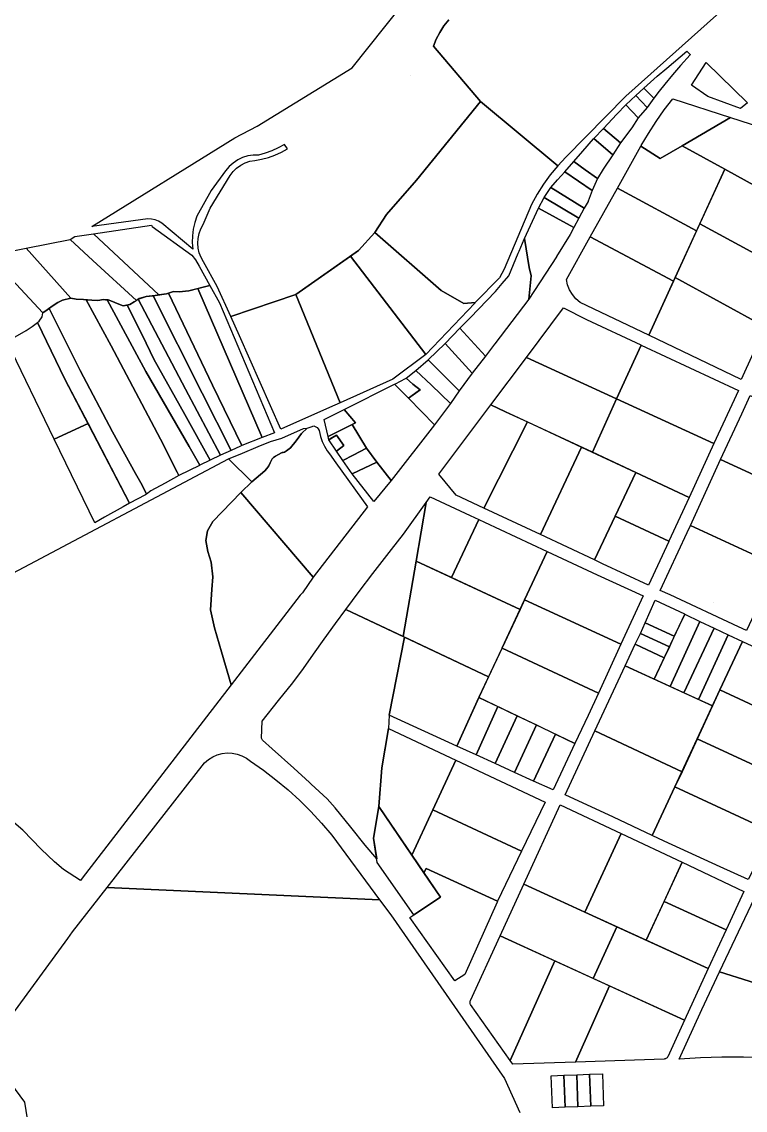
# Model space of a CAD drawing. Header units: millimetres. Extents: x 522658 to 553925, y 7796479 to 7820139.
# Drawn here: x 544748 to 545426, y 7811452 to 7812472 of the extents above; entities that cross this region are included whole.
import ezdxf

# ---------------------------------------------------------------- set-up
doc = ezdxf.new("R2010")
doc.units = ezdxf.units.MM
doc.layers.add('ZONA RESIDENCIAL 2 (ZR_2)', color=2, linetype='Continuous')

msp = doc.modelspace()

# ---------------------------------------------------------------- linework, layer by layer
at = {"layer": 'ZONA RESIDENCIAL 2 (ZR_2)', "const_width": 0.0006}
for points in [[(545148.2, 7812473.7), (545143.7, 7812468.1), (545139.8, 7812462.1), (545136.5, 7812455.7), (545133.8, 7812449.1), (545126.5, 7812434.1), (545109.3, 7812418.2), (545100.8, 7812399.8), (545097.4, 7812385.8), (545097.7, 7812374.7), (545090.1, 7812365.2), (545083.7, 7812361.6), (545069.2, 7812349.9), (545050.4, 7812306.4), (545079.1, 7812274.4), (545063.8, 7812257.7), (545004.9, 7812216.4), (544944, 7812195.7), (544931.3, 7812223.9), (544918.5, 7812247), (544916.3, 7812251), (544914.6, 7812255.3), (544913.6, 7812259.8), (544913.3, 7812264.4), (544913.5, 7812269), (544914.5, 7812273.5), (544916, 7812277.8), (544918.2, 7812281.9), (544924.8, 7812297.4), (544943.4, 7812327.9), (544946.2, 7812331.6), (544949.6, 7812334.9), (544953.4, 7812337.6), (544957.5, 7812339.8), (544961.9, 7812341.3), (544966.5, 7812342.1), (544973, 7812343.2), (544979.3, 7812344.8), (544985.5, 7812347), (544991.5, 7812349.7), (544997.2, 7812353), (544994.3, 7812357), (544988.6, 7812353.7), (544982.6, 7812350.9), (544976.4, 7812348.7), (544970.1, 7812347.1), (544965, 7812347), (544960, 7812346.2), (544955.1, 7812344.7), (544950.6, 7812342.5), (544946.3, 7812339.6), (544942.6, 7812336.2), (544939.3, 7812332.3), (544925.7, 7812313.9), (544912.3, 7812289.8), (544910.3, 7812283.8), (544909, 7812277.7), (544908.2, 7812271.5), (544908, 7812265.2), (544908.5, 7812258.9), (544879.4, 7812283.3), (544876.5, 7812285.1), (544873.3, 7812286.4), (544870, 7812287.1), (544866.5, 7812287.2), (544813.9, 7812280.1), (544948, 7812363.2), (544968.7, 7812374.3), (545057.7, 7812428.8), (545399.2, 7812858.2)], [(545413.6, 7812491.4), (545314.1, 7812402.2), (545257.7, 7812345), (545250.2, 7812337), (545177.9, 7812397.3), (545133.8, 7812449.1), (545136.5, 7812455.7), (545139.8, 7812462.1), (545143.7, 7812468.1), (545148.2, 7812473.7)], [(545491.1, 7812287.4), (545406.8, 7812333.9), (545366.7, 7812355.6), (545346.1, 7812343.7), (545328.2, 7812355.5), (545328.5, 7812356), (545335.2, 7812367.4), (545342.4, 7812378.6), (545350, 7812389.4), (545358, 7812399.9), (545412.1, 7812382.4), (545513.8, 7812349.4)], [(544729.9, 7811949.8), (544941.9, 7812062.4), (544963.9, 7812040.7), (544953.5, 7812030.8), (544927.4, 7812003.7), (544922.3, 7811994.9), (544920.7, 7811985.8), (544922.7, 7811975.5), (544925.8, 7811965.6), (544927.4, 7811951.7), (544926.2, 7811939.8), (544925, 7811920.7), (544929, 7811904.1), (544935.4, 7811881.4), (544944.4, 7811850.5), (544805, 7811669.2), (544803.4, 7811667.3), (544787.6, 7811677.5), (544779, 7811684.5), (544766.4, 7811696.4), (544749.4, 7811714.4), (544738.8, 7811723.3)], [(544719.3, 7811514.6), (544791.5, 7811612.9), (544795.9, 7811618.9), (544828.3, 7811660.5), (545083.5, 7811649.1), (545094, 7811635), (545200.5, 7811481.6), (545214.8, 7811449.8)], [(544776.5, 7811330.1), (544759.2, 7811463.6), (544720.2, 7811513.7)], [(544720.2, 7811513.7), (544759.2, 7811463.6), (544776.5, 7811330.1)]]:
    msp.add_lwpolyline(points, dxfattribs=at)
at = {"layer": 'ZONA RESIDENCIAL 2 (ZR_2)'}
for points in [[(545148.2, 7812473.7), (545143.7, 7812468.1), (545139.8, 7812462.1), (545136.5, 7812455.7), (545133.8, 7812449.1), (545177.9, 7812397.3), (545118, 7812323.5), (545090, 7812291.3), (545079.1, 7812274.4), (545063.8, 7812257.7), (545004.9, 7812216.4), (544944, 7812195.7), (544931.3, 7812223.9), (544918.5, 7812247), (544916.3, 7812251), (544914.6, 7812255.3), (544913.6, 7812259.8), (544913.3, 7812264.4), (544913.5, 7812269), (544914.5, 7812273.5), (544916, 7812277.8), (544918.2, 7812281.9), (544924.8, 7812297.4), (544943.4, 7812327.9), (544946.2, 7812331.6), (544949.6, 7812334.9), (544953.4, 7812337.6), (544957.5, 7812339.8), (544961.9, 7812341.3), (544966.5, 7812342.1), (544973, 7812343.2), (544979.3, 7812344.8), (544985.5, 7812347), (544991.5, 7812349.7), (544997.2, 7812353), (544994.3, 7812357), (544988.6, 7812353.7), (544982.6, 7812350.9), (544976.4, 7812348.7), (544970.1, 7812347.1), (544965, 7812347), (544960, 7812346.2), (544955.1, 7812344.7), (544950.6, 7812342.5), (544946.3, 7812339.6), (544942.6, 7812336.2), (544939.3, 7812332.3), (544925.7, 7812313.9), (544912.3, 7812289.8), (544910.3, 7812283.8), (544909, 7812277.7), (544908.2, 7812271.5), (544908, 7812265.2), (544908.5, 7812258.9), (544879.4, 7812283.3), (544876.5, 7812285.1), (544873.3, 7812286.4), (544870, 7812287.1), (544866.5, 7812287.2), (544813.9, 7812280.1), (544948, 7812363.2), (544968.7, 7812374.3), (545057.7, 7812428.8), (545399.2, 7812858.2)], [(545413.6, 7812491.4), (545314.1, 7812402.2), (545257.7, 7812345), (545250.2, 7812337), (545177.9, 7812397.3), (545133.8, 7812449.1), (545136.5, 7812455.7), (545139.8, 7812462.1), (545143.7, 7812468.1), (545148.2, 7812473.7)], [(544729.9, 7811949.8), (544941.9, 7812062.4), (544963.9, 7812040.7), (544953.5, 7812030.8), (544953.5, 7812030.8), (544927.4, 7812003.7), (544922.3, 7811994.9), (544920.7, 7811985.8), (544922.7, 7811975.5), (544925.8, 7811965.6), (544927.4, 7811951.7), (544926.2, 7811939.8), (544925, 7811920.7), (544929, 7811904.1), (544935.4, 7811881.4), (544944.4, 7811850.5), (544805, 7811669.2), (544803.4, 7811667.3), (544787.6, 7811677.5), (544779, 7811684.5), (544766.4, 7811696.4), (544749.4, 7811714.4), (544738.8, 7811723.3)], [(544712.4, 7811505.1), (544791.5, 7811612.9), (544795.9, 7811618.9), (544828.3, 7811660.5), (545083.5, 7811649.1), (545083.5, 7811649.1), (545094, 7811635), (545200.5, 7811481.6), (545214.8, 7811449.8)], [(544773.2, 7811323.2), (544751.4, 7811459.5), (544730.2, 7811487.9)]]:
    msp.add_lwpolyline(points, dxfattribs=at)
for points, const_width in [([(545173, 7812208.8), (545162.2, 7812208.1), (545141.2, 7812220), (545079.1, 7812274.4), (545050.4, 7812306.4), (545069.2, 7812349.9), (545083.7, 7812361.6), (545090.1, 7812365.2), (545097.7, 7812374.7), (545097.4, 7812385.8), (545100.8, 7812399.8), (545109.3, 7812418.2), (545126.5, 7812434.1), (545133.8, 7812449.1), (545177.9, 7812397.3), (545250.2, 7812337), (545243.3, 7812328.6), (545236.8, 7812319.7), (545231, 7812310.4), (545225.8, 7812300.8), (545200, 7812240.2), (545195.6, 7812232.1)], 0.0006), ([(545340.2, 7812400.3), (545330.9, 7812409.7), (545343.3, 7812421), (545352.4, 7812428.6), (545371, 7812444.4), (545371.2, 7812444.6), (545374.4, 7812441.4), (545374.1, 7812441.1), (545365.1, 7812430.9), (545357.7, 7812422.3), (545350.4, 7812413.5), (545345.2, 7812407)], 0.0006), ([(545399.6, 7812424.6), (545393.7, 7812416.8), (545384.5, 7812424), (545389.6, 7812433.8)], 0.0006), ([(545384.5, 7812424), (545393.7, 7812416.8), (545399.6, 7812424.6), (545423.5, 7812399.5), (545418.9, 7812391.2), (545404.7, 7812396.8), (545390.9, 7812402.4), (545375.5, 7812412.8)], 0.0006), ([(545340.2, 7812400.3), (545334, 7812391.6), (545323.4, 7812402.9), (545330.9, 7812409.7)], 0.0006), ([(545325.7, 7812382), (545314, 7812394.2), (545323.4, 7812402.9), (545334, 7812391.6)], 0.0006), ([(545309.1, 7812358.4), (545293, 7812372.1), (545305.5, 7812385.4), (545314, 7812394.2), (545325.7, 7812382), (545319.5, 7812372.7)], 0.0006), ([(545301.8, 7812347.4), (545283.9, 7812362.5), (545293, 7812372.1), (545309.1, 7812358.4)], 0.0006), ([(545287.6, 7812325), (545287.6, 7812325), (545275.8, 7812333.1), (545265.4, 7812341.1), (545273.6, 7812350.6), (545283.7, 7812362.3), (545283.9, 7812362.5), (545301.8, 7812347.4), (545292.7, 7812333.7)], 0.0006), ([(545380.3, 7812276.2), (545306.1, 7812316), (545328.2, 7812355.5), (545346.1, 7812343.7), (545366.7, 7812355.6), (545406.8, 7812333.9)], 0.0006), ([(545287.6, 7812325), (545284.9, 7812319.5), (545282.4, 7812313.9), (545257, 7812331.4), (545265.4, 7812341.1), (545275.8, 7812333.1)], 0.0006), ([(545278.6, 7812303.6), (545275, 7812297.3), (545243.8, 7812316.8), (545250.1, 7812323.8), (545257, 7812331.4), (545282.4, 7812313.9), (545280.5, 7812309), (545278.8, 7812304)], 0.0006), ([(545467.8, 7812236.6), (545383.2, 7812282.6), (545406.8, 7812333.9), (545491.1, 7812287.4)], 0.0006), ([(545270.1, 7812288), (545237.5, 7812307.3), (545243.8, 7812316.8), (545275, 7812297.3)], 0.0006), ([(545380.3, 7812276.2), (545358.5, 7812228.8), (545280.6, 7812270.3), (545306.1, 7812316)], 0.0006), ([(545265.4, 7812279.1), (545232.1, 7812297.3), (545237.5, 7812307.3), (545270.1, 7812288)], 0.0006), ([(545265.4, 7812279.1), (545261.9, 7812272.6), (545249.2, 7812252), (545249.1, 7812251.7), (545223.3, 7812212), (545225.3, 7812233.8), (545223.6, 7812241.8), (545219, 7812269), (545232.1, 7812297.3)], 0.0006), ([(544876.6, 7812216), (544815.5, 7812273.2), (544869.9, 7812281.3), (544870.5, 7812280.2), (544907.5, 7812253.4), (544911.2, 7812249), (544914.5, 7812242.9), (544924.5, 7812224.8), (544904.8, 7812219.9), (544895.7, 7812219), (544890.6, 7812219.2), (544883.8, 7812217.1)], 0.0006), ([(545126.6, 7812160), (545056.3, 7812252.4), (545063.8, 7812257.7), (545079.1, 7812274.4), (545141.2, 7812220), (545162.2, 7812208.1), (545173, 7812208.8), (545172.5, 7812208.3)], 0.0006), ([(545444.6, 7812186), (545360.2, 7812232.4), (545383.2, 7812282.6), (545467.8, 7812236.6)], 0.0006), ([(544794.3, 7812212.9), (544752.5, 7812259.8), (544793.6, 7812267.9), (544815, 7812248.2), (544855.7, 7812210.8), (544853.5, 7812209.5), (544849.7, 7812207), (544843.2, 7812205.7), (544837.7, 7812207.8), (544833.4, 7812209.9), (544829.2, 7812211.4), (544825, 7812211.6), (544819.7, 7812210.8), (544813.9, 7812211), (544806.1, 7812211.6), (544799.3, 7812212)], 0.0006), ([(544876.6, 7812216), (544873.4, 7812215.4), (544864.8, 7812214.6), (544858.4, 7812212.5), (544855.7, 7812210.8), (544815, 7812248.2), (544793.6, 7812267.9), (544798, 7812270.6), (544815.5, 7812273.2)], 0.0006), ([(545223.3, 7812212), (545191.3, 7812170.1), (545191, 7812169.7), (545182.7, 7812158.7), (545158.7, 7812184.7), (545168, 7812194.3), (545168.2, 7812194.5), (545192, 7812219.3), (545198.2, 7812226.7), (545204.5, 7812233.9), (545213.3, 7812255.2), (545214, 7812256.9), (545218.7, 7812268.4), (545219, 7812269), (545223.6, 7812241.8), (545225.3, 7812233.8)], 0.0006), ([(545358.5, 7812228.8), (545335.4, 7812178.3), (545271.1, 7812209), (545267.3, 7812212.4), (545264, 7812216.4), (545261.4, 7812220.7), (545259.4, 7812225.5), (545258.3, 7812230.4), (545280.6, 7812270.3)], 0.0006), ([(544794.3, 7812212.9), (544786.6, 7812211), (544782, 7812208.9), (544776.7, 7812205.5), (544772.2, 7812202.1), (544768.2, 7812199.3), (544717.9, 7812253), (544752.5, 7812259.8)], 0.0006), ([(545126.6, 7812160), (545095.7, 7812137), (545046.4, 7812114.9), (545004.9, 7812216.4), (545056.3, 7812252.4)], 0.0006), ([(544973.5, 7812082.4), (544913.2, 7812222), (544924.5, 7812224.8), (544933.5, 7812208.6), (544984.9, 7812086.8)], 0.0006), ([(545444.6, 7812186), (545422, 7812136.8), (545335.4, 7812178.3), (545360.2, 7812232.4)], 0.0006), ([(544865.1, 7812029.4), (544861, 7812037.7), (544855, 7812048.7), (544833.3, 7812087.6), (544803.2, 7812145), (544774, 7812203.4), (544775.5, 7812204.6), (544776.7, 7812205.5), (544782, 7812208.9), (544786.6, 7812211), (544794.3, 7812212.9), (544799.3, 7812212), (544806.1, 7812211.6), (544808.7, 7812211.4), (544832, 7812168.3), (544881.1, 7812075.4), (544887.4, 7812062.8), (544893.8, 7812050), (544895.6, 7812046.7), (544882.7, 7812039.7), (544869.2, 7812032.4)], 0.0006), ([(544944.4, 7812070.3), (544934.5, 7812065.8), (544901.8, 7812127.8), (544857.5, 7812211.9), (544858.4, 7812212.5), (544859.2, 7812212.7), (544864.8, 7812214.6), (544871.5, 7812215.2), (544917.4, 7812123.9)], 0.0006), ([(544944.4, 7812070.3), (544917.4, 7812123.9), (544871.5, 7812215.2), (544873.4, 7812215.4), (544883.8, 7812217.1), (544885.7, 7812217.7), (544927.1, 7812131.5), (544954.3, 7812074.8), (544953.1, 7812074.3)], 0.0006), ([(544954.3, 7812074.8), (544927.1, 7812131.5), (544885.7, 7812217.7), (544890.6, 7812219.2), (544895.7, 7812219), (544904.8, 7812219.9), (544913.2, 7812222), (544973.5, 7812082.4)], 0.0006), ([(545046.4, 7812114.9), (545036.5, 7812110.5), (544991, 7812090.3), (544952.3, 7812177.5), (544944, 7812195.7), (545004.9, 7812216.4)], 0.0006), ([(544865.1, 7812029.4), (544864.2, 7812028.7), (544849.4, 7812020.7), (544788.8, 7812137), (544763, 7812190.2), (544764.6, 7812191.5), (544767.4, 7812195.3), (544768.2, 7812199.3), (544772.2, 7812202.1), (544774, 7812203.4), (544803.2, 7812145), (544833.3, 7812087.6), (544855, 7812048.7), (544861, 7812037.7)], 0.0006), ([(544828.5, 7812211.5), (544864.6, 7812144.3), (544905.2, 7812073.8), (544915, 7812056.4), (544915.1, 7812056.3), (544914.7, 7812056.1), (544895.6, 7812046.7), (544893.8, 7812050), (544887.4, 7812062.8), (544881.1, 7812075.4), (544832, 7812168.3), (544808.7, 7812211.4), (544813.9, 7812211), (544819.7, 7812210.8), (544825, 7812211.6), (544826.8, 7812211.5)], 0.0006), ([(544915.1, 7812056.3), (544915, 7812056.4), (544905.2, 7812073.8), (544864.6, 7812144.3), (544828.5, 7812211.5), (544829.2, 7812211.4), (544833.4, 7812209.9), (544837.7, 7812207.8), (544843.2, 7812205.7), (544847, 7812206.4), (544861.5, 7812178), (544872.2, 7812155.7), (544901.2, 7812103.8), (544924.8, 7812061)], 0.0006), ([(544934.5, 7812065.8), (544924.8, 7812061), (544901.2, 7812103.8), (544872.2, 7812155.7), (544861.5, 7812178), (544847, 7812206.4), (544849.7, 7812207), (544853.5, 7812209.5), (544857.5, 7812211.9), (544901.8, 7812127.8)], 0.0006), ([(545305.2, 7812118.7), (545220.9, 7812157.4), (545255.7, 7812203.9), (545277.3, 7812192.9), (545328.2, 7812169.2), (545328.5, 7812169)], 0.0006), ([(544810.5, 7812095.5), (544778.8, 7812080.9), (544734.8, 7812172), (544738.2, 7812176.1), (544742.2, 7812176.7), (544752.6, 7812182.6), (544758.1, 7812186.4), (544763, 7812190.2), (544788.8, 7812137)], 0.0006), ([(545170.2, 7812142.5), (545144.7, 7812170.4), (545158.7, 7812184.7), (545182.7, 7812158.7)], 0.0006), ([(545170.2, 7812142.5), (545157.8, 7812126.1), (545128.8, 7812155.1), (545144.7, 7812170.4)], 0.0006), ([(545396.5, 7812076.8), (545305.2, 7812118.7), (545328.5, 7812169), (545419.4, 7812126.4)], 0.0006), ([(545149.8, 7812114.3), (545131.9, 7812131.5), (545117.5, 7812145.3), (545128.8, 7812155.1), (545157.8, 7812126.1)], 0.0006), ([(545305.2, 7812118.7), (545282.8, 7812068.6), (545201.4, 7812106.5), (545187.6, 7812113), (545220.9, 7812157.4)], 0.0006), ([(545114.5, 7812132.2), (545108.2, 7812137.9), (545117.5, 7812145.3), (545131.9, 7812131.5), (545149.8, 7812114.3), (545135, 7812094.3), (545110.5, 7812119.1), (545121.3, 7812126.9)], 0.0006), ([(545081, 7812059.3), (545071.2, 7812072.5), (545057.7, 7812094.5), (545060.8, 7812096.1), (545050.3, 7812108.7), (545097.3, 7812132.3), (545110.5, 7812119.1), (545135, 7812094.3), (545094.2, 7812041.9)], 0.0006), ([(545120.8, 7812126.6), (545110.5, 7812119.1), (545097.3, 7812132.3), (545098.2, 7812132.7), (545107.7, 7812137.5), (545108.2, 7812137.9), (545114.5, 7812132.2), (545121.3, 7812126.9)], 0.0006), ([(545484.7, 7812023.8), (545402.8, 7812061.8), (545422.7, 7812104.6), (545430.5, 7812121.7), (545444.9, 7812115), (545502.5, 7812088.3), (545512.9, 7812083.6), (545491.3, 7812037.7)], 0.0006), ([(545221.8, 7812097), (545181.1, 7812016), (545155.2, 7812028.4), (545139, 7812048), (545187.6, 7812113), (545201.4, 7812106.5)], 0.0006), ([(545396.5, 7812076.8), (545373.2, 7812026.2), (545323.3, 7812049.6), (545282.8, 7812068.6), (545305.2, 7812118.7)], 0.0006), ([(545031.4, 7812099.2), (545050.3, 7812108.7), (545060.8, 7812096.1), (545057.7, 7812094.5), (545035.3, 7812083.2)], 0.0006), ([(544778.8, 7812080.9), (544810.5, 7812095.5), (544849.4, 7812020.7), (544843.4, 7812017.4), (544825.9, 7812007.6), (544816.7, 7812002.4)], 0.0006), ([(544963.9, 7812040.7), (544941.9, 7812062.4), (544955.2, 7812067.7), (544969.8, 7812073.9), (544981.3, 7812078.6), (544991.9, 7812081.8), (545012.3, 7812090.7), (545015.5, 7812091.1), (545010.3, 7812086), (545005.3, 7812079.2), (545000.1, 7812072.8), (544996.4, 7812069.8), (544995.4, 7812069.2), (544994.4, 7812068.7), (544993.3, 7812068.4), (544992.1, 7812068.2), (544988, 7812066.1), (544986, 7812065), (544984.1, 7812063.5), (544983, 7812062.4), (544982.1, 7812061.2), (544981, 7812058.5), (544979.7, 7812055.9), (544978, 7812053.4), (544976, 7812051.2)], 0.0006), ([(545021.2, 7811951.3), (544953.5, 7812030.8), (544963.9, 7812040.7), (544976, 7812051.2), (544978, 7812053.4), (544979.7, 7812055.9), (544981, 7812058.5), (544982.1, 7812061.2), (544983, 7812062.4), (544984.1, 7812063.5), (544986, 7812065), (544988, 7812066.1), (544992.1, 7812068.2), (544993.3, 7812068.4), (544994.4, 7812068.7), (544995.4, 7812069.2), (544996.4, 7812069.8), (545000.1, 7812072.8), (545005.3, 7812079.2), (545010.3, 7812086), (545015.5, 7812091.1), (545019.4, 7812092.5), (545022, 7812093.2), (545024.9, 7812091.7), (545025.8, 7812090.4), (545026.8, 7812088.8), (545028.2, 7812083.2), (545029.8, 7812078.6), (545031.9, 7812074.1), (545034.5, 7812069.9), (545036.6, 7812067), (545042.5, 7812058.6), (545072.2, 7812017.5), (545021.2, 7811951.3)], 0.0006), ([(545035.3, 7812083.2), (545057.7, 7812094.5), (545071.2, 7812072.5), (545058.6, 7812065.8), (545049.1, 7812060.8), (545043.1, 7812069.6), (545050, 7812074.8), (545043.2, 7812084.4), (545037.2, 7812081), (545035.8, 7812080.2)], 0.0006), ([(545181.1, 7812016), (545221.8, 7812097), (545272.5, 7812073.3), (545234, 7811991.3)], 0.0006), ([(545043.1, 7812069.6), (545035.8, 7812080.2), (545043.2, 7812084.4), (545050, 7812074.8)], 0.0006), ([(545081, 7812059.3), (545057.7, 7812048.3), (545057.6, 7812048.4), (545049.1, 7812060.8), (545058.6, 7812065.8), (545071.2, 7812072.5)], 0.0006), ([(545234, 7811991.3), (545272.5, 7812073.3), (545323.3, 7812049.6), (545284.8, 7811967.6)], 0.0006), ([(545078.1, 7812022.4), (545057.7, 7812048.3), (545081, 7812059.3), (545094.2, 7812041.9)], 0.0006), ([(545475, 7812003.3), (545393.4, 7812041.2), (545402.8, 7812061.8), (545484.7, 7812023.8)], 0.0006), ([(545354.3, 7811985.1), (545304.1, 7812008.6), (545323.3, 7812049.6), (545373.2, 7812026.2)], 0.0006), ([(545475, 7812003.3), (545465.4, 7811982.8), (545383.9, 7812020.6), (545393.4, 7812041.2)], 0.0006), ([(544944.4, 7811850.5), (544935.4, 7811881.4), (544929, 7811904.1), (544925, 7811920.7), (544926.2, 7811939.8), (544927.4, 7811951.7), (544925.8, 7811965.6), (544922.7, 7811975.5), (544920.7, 7811985.8), (544922.3, 7811994.9), (544927.4, 7812003.7), (544953.5, 7812030.8), (545021.2, 7811951.3), (545011.4, 7811936.7), (545009.2, 7811934.7)], 0.0006), ([(545117.8, 7811966.6), (545105.6, 7811895.7), (545051.9, 7811921.1), (545064.3, 7811937.9), (545077.1, 7811954.8), (545094.6, 7811977.4), (545105.7, 7811991.6), (545127.2, 7812021.5)], 0.0006), ([(545117.8, 7811966.6), (545127.2, 7812021.5), (545130.9, 7812026.7), (545168.2, 7812009.3), (545176.3, 7812005.5), (545150.8, 7811951.1)], 0.0006), ([(545465.4, 7811982.8), (545455.7, 7811962.3), (545374.5, 7812000), (545383.9, 7812020.6)], 0.0006), ([(545354.3, 7811985.1), (545354.3, 7811985), (545335.3, 7811944.1), (545292.2, 7811964.1), (545284.8, 7811967.6), (545304.1, 7812008.6)], 0.0006), ([(545150.8, 7811951.1), (545176.3, 7812005.5), (545181.7, 7812003), (545240.5, 7811975.5), (545219.2, 7811930.2), (545215, 7811921.2), (545156.2, 7811948.6)], 0.0006), ([(545409.9, 7811958.4), (545364.9, 7811979), (545371.5, 7811993.4), (545374.5, 7812000), (545419.4, 7811979.1)], 0.0006), ([(545409.9, 7811958.4), (545400.7, 7811938.4), (545355.7, 7811959.1), (545364.9, 7811979)], 0.0006), ([(545437.6, 7811970.7), (545409.7, 7811910), (545409.8, 7811909.6), (545391.5, 7811918.1), (545391.5, 7811918.4), (545419.4, 7811979.1)], 0.0006), ([(545309.4, 7811888.8), (545219.2, 7811930.2), (545240.5, 7811975.5), (545287.2, 7811953.7), (545330.2, 7811934)], 0.0006), ([(545409.8, 7811909.6), (545409.7, 7811910), (545437.6, 7811970.7), (545455.7, 7811962.3), (545448.6, 7811947.3), (545427, 7811901.6), (545419.6, 7811905)], 0.0006), ([(545105.6, 7811895.7), (545117.8, 7811966.6), (545215, 7811921.2), (545198.2, 7811885.3), (545185.4, 7811857.9)], 0.0006), ([(545400.7, 7811938.4), (545391.5, 7811918.4), (545391.5, 7811918.1), (545355.4, 7811934.9), (545346.3, 7811938.9), (545355.7, 7811959.1)], 0.0006), ([(545309.4, 7811888.8), (545288.3, 7811842.8), (545198.1, 7811885), (545198.2, 7811885.3), (545219.2, 7811930.2)], 0.0006), ([(545359.4, 7811896), (545332.1, 7811908.7), (545341.5, 7811930), (545368.8, 7811917), (545369.1, 7811916.8)], 0.0006), ([(545077.8, 7811706.8), (545080.8, 7811687.4), (545070, 7811700.2), (545056.6, 7811717.1), (545041.8, 7811735.3), (545034.2, 7811743.6), (545019.5, 7811757.5), (545017.9, 7811758.9), (545003, 7811772.4), (544982.9, 7811790.5), (544973.8, 7811798.6), (544972.9, 7811800.6), (544973.4, 7811816.5), (544988.8, 7811835.7), (545002.3, 7811852.3), (545012.3, 7811865.9), (545021.7, 7811879.4), (545031.4, 7811893.3), (545042.2, 7811908.1), (545051.9, 7811921.1), (545106.8, 7811895.1), (545092.4, 7811822.2), (545091.8, 7811809.6), (545089.9, 7811798.4), (545088.4, 7811789.4), (545085.6, 7811772.8), (545082.8, 7811736.4)], 0.0006), ([(545383.3, 7811910), (545355.5, 7811849.1), (545340.6, 7811855.9), (545369.1, 7811916.8)], 0.0006), ([(545359.4, 7811896), (545354.8, 7811886.1), (545327.6, 7811898.7), (545332.1, 7811908.7)], 0.0006), ([(545396.6, 7811903.7), (545368.4, 7811843.1), (545355.5, 7811849.1), (545383.3, 7811910)], 0.0006), ([(545354.8, 7811886.1), (545350, 7811876), (545322.9, 7811888.5), (545327.6, 7811898.7)], 0.0006), ([(545409.9, 7811897.3), (545381.9, 7811836.9), (545368.4, 7811843.1), (545396.6, 7811903.7)], 0.0006), ([(545381.9, 7811836.9), (545409.9, 7811897.3), (545423.1, 7811891), (545402.1, 7811845.8), (545395.2, 7811830.8)], 0.0006), ([(545092.4, 7811822.2), (545106.8, 7811895.1), (545185.4, 7811857.9), (545176.6, 7811839.2), (545155.9, 7811793.2)], 0.0006), ([(545350, 7811876), (545340.6, 7811855.9), (545313.5, 7811868.4), (545322.9, 7811888.5)], 0.0006), ([(545493.7, 7811803), (545402.1, 7811845.8), (545423.1, 7811891), (545515.3, 7811848.2)], 0.0006), ([(545288.3, 7811842.8), (545278.8, 7811821.9), (545266.4, 7811795.6), (545176.4, 7811838.7), (545176.6, 7811839.2), (545198.1, 7811885)], 0.0006), ([(545366.6, 7811769), (545285.1, 7811807.3), (545313.5, 7811868.4), (545395.2, 7811830.8)], 0.0006), ([(545493.7, 7811803), (545472, 7811757.6), (545380.9, 7811799.8), (545402.1, 7811845.8)], 0.0006), ([(545194.3, 7811830.1), (545173.8, 7811785), (545155.9, 7811793.2), (545176.4, 7811838.7)], 0.0006), ([(545212.3, 7811821.5), (545191.5, 7811776.9), (545173.8, 7811785), (545194.3, 7811830.1)], 0.0006), ([(545230.3, 7811812.9), (545209.7, 7811768.5), (545191.5, 7811776.9), (545212.3, 7811821.5)], 0.0006), ([(545154.9, 7811780), (545113.7, 7811691), (545082.8, 7811736.4), (545085.6, 7811772.8), (545091.8, 7811809.6)], 0.00026), ([(545154.9, 7811780), (545113.7, 7811691), (545082.8, 7811736.4), (545085.6, 7811772.8), (545091.8, 7811809.6)], 0.0006), ([(545248.3, 7811804.2), (545227.7, 7811760.3), (545209.7, 7811768.5), (545230.3, 7811812.9)], 0.0006), ([(545227.7, 7811760.3), (545248.3, 7811804.2), (545266.4, 7811795.6), (545245.9, 7811752.1)], 0.0006), ([(545366.6, 7811769), (545360, 7811754.8), (545338.7, 7811709.4), (545302.5, 7811726.6), (545257.2, 7811747.5), (545285.1, 7811807.3)], 0.0006), ([(545472, 7811757.6), (545450.6, 7811712.8), (545360, 7811754.8), (545380.9, 7811799.8)], 0.0006), ([(545083.5, 7811649.1), (544828.3, 7811660.5), (544919.6, 7811777.5), (544923.2, 7811780.6), (544927.2, 7811783.1), (544931.5, 7811785), (544936.1, 7811786.2), (544940.8, 7811786.8), (544945.5, 7811786.6), (544950.1, 7811785.7), (544954.6, 7811784.1), (544958.8, 7811781.9), (544962.6, 7811779.1), (544974.7, 7811770.6), (544986.4, 7811761.6), (544997.7, 7811752.1), (545008.6, 7811742.2), (545019.1, 7811731.7), (545029.1, 7811720.9), (545038.6, 7811709.6)], 0.0006), ([(545216.4, 7811694.6), (545133.4, 7811733.5), (545154.9, 7811780), (545238.5, 7811740.7)], 0.0006), ([(545450.6, 7811712.8), (545441.2, 7811693.3), (545428.5, 7811668), (545402.3, 7811680), (545349.8, 7811704.1), (545338.7, 7811709.4), (545360, 7811754.8)], 0.0006), ([(545115.5, 7811635), (545081.3, 7811684.1), (545077.8, 7811706.8), (545082.8, 7811736.4), (545140.5, 7811651.6)], 0.00026), ([(545115.5, 7811635), (545081.3, 7811684.1), (545077.8, 7811706.8), (545082.8, 7811736.4), (545140.5, 7811651.6)], 0.0006), ([(545216.4, 7811694.6), (545193.8, 7811647.7), (545127.1, 7811678.4), (545125, 7811674.3), (545113.7, 7811691), (545133.4, 7811733.5)], 0.0006), ([(545218.4, 7811663.8), (545252.5, 7811738.2), (545309.5, 7811711.3), (545275.7, 7811637.5)], 0.0006), ([(545275.7, 7811637.5), (545309.5, 7811711.3), (545366.7, 7811684.3), (545333.2, 7811611.2)], 0.0006), ([(545349.8, 7811647.4), (545366.7, 7811684.3), (545424.5, 7811656.9), (545407.9, 7811620.8)], 0.0006), ([(545193.8, 7811647.7), (545193.5, 7811646.9), (545163.2, 7811579.2), (545154, 7811573.1), (545111.7, 7811632.6), (545115.5, 7811635), (545140.5, 7811651.6), (545125, 7811674.3), (545127.1, 7811678.4)], 0.0006), ([(545305.7, 7811623.8), (545283.5, 7811575.4), (545196.2, 7811615.3), (545218.4, 7811663.8)], 0.0006), ([(545489.8, 7811554.1), (545489.1, 7811554.3), (545429.6, 7811572.8), (545401.8, 7811581.5), (545434.5, 7811650.5), (545437, 7811651.5), (545516.4, 7811612.3), (545516.7, 7811612.2), (545491.9, 7811558.6)], 0.0006), ([(545407.9, 7811620.8), (545391.2, 7811584.6), (545333.2, 7811611.2), (545349.8, 7811647.4)], 0.0006), ([(545283.5, 7811575.4), (545305.7, 7811623.8), (545391.2, 7811584.6), (545369, 7811536.2)], 0.0006), ([(545247.5, 7811591.8), (545205.8, 7811498.3), (545168.7, 7811550.9), (545168.4, 7811551.5), (545168.2, 7811552.1), (545168.1, 7811552.8), (545168.1, 7811553.4), (545168.2, 7811554.1), (545168.5, 7811554.7), (545196.2, 7811615.3)], 0.0006), ([(545205.8, 7811498.3), (545247.5, 7811591.8), (545298.8, 7811568.3), (545267, 7811496.9), (545208.2, 7811494.9)], 0.0006), ([(545489.3, 7811553.1), (545464.4, 7811500.1), (545444.3, 7811501.2), (545424.2, 7811501.7), (545404, 7811501.6), (545383.9, 7811500.9), (545363.8, 7811499.6), (545385.1, 7811546.1), (545401.8, 7811581.5), (545429.6, 7811572.8), (545489.1, 7811554.3), (545489.8, 7811554.1)], 0.0006), ([(545267, 7811496.9), (545298.8, 7811568.3), (545369, 7811536.2), (545353.2, 7811502), (545352.9, 7811501.5), (545352.6, 7811501), (545352.1, 7811500.6), (545351.6, 7811500.3), (545351.1, 7811500), (545350.5, 7811499.9), (545349.9, 7811499.8)], 0.0006), ([(545275.2, 7811455.3), (545275, 7811485.3), (545280.1, 7811485.5), (545287, 7811485.7), (545287.2, 7811455.7), (545281.2, 7811455.5)], 0.0006), ([(545299.2, 7811456.2), (545293.2, 7811455.9), (545287.2, 7811455.7), (545287, 7811485.7), (545292.1, 7811485.9), (545298.9, 7811486.2)], 0.0006), ([(545299.2, 7811456.2), (545298.9, 7811486.2), (545310.9, 7811486.6), (545311.2, 7811456.6)], 0.0006), ([(545323.2, 7811457.1), (545311.2, 7811456.6), (545310.9, 7811486.6), (545322.9, 7811487.1)], 0.0006)]:
    msp.add_lwpolyline(points, close=True, dxfattribs=dict(at, const_width=const_width))
for points in [[(545340.2, 7812400.3), (545330.9, 7812409.7), (545343.3, 7812421), (545352.4, 7812428.6), (545371, 7812444.4), (545371.2, 7812444.6), (545374.4, 7812441.4), (545374.1, 7812441.1), (545365.1, 7812430.9), (545357.7, 7812422.3), (545350.4, 7812413.5), (545345.2, 7812407), (545340.2, 7812400.3)], [(545421.5, 7812390.7), (545390.8, 7812401.9), (545375.4, 7812412.7), (545389.3, 7812433.8), (545427.9, 7812396.1), (545421.5, 7812390.7)], [(545340.2, 7812400.3), (545334, 7812391.6), (545323.4, 7812402.9), (545330.9, 7812409.7), (545340.2, 7812400.3)], [(545250.2, 7812337), (545243.3, 7812328.6), (545236.8, 7812319.7), (545231, 7812310.4), (545225.8, 7812300.8), (545200, 7812240.2), (545195.6, 7812232.1), (545173, 7812208.8), (545162.2, 7812208.1), (545141.2, 7812220), (545079.1, 7812274.4), (545090, 7812291.3), (545118, 7812323.5), (545177.9, 7812397.3), (545250.2, 7812337)], [(545325.7, 7812382), (545314, 7812394.2), (545323.4, 7812402.9), (545334, 7812391.6), (545325.7, 7812382)], [(545412.1, 7812382.4), (545366.7, 7812355.6), (545346.1, 7812343.7), (545328.2, 7812355.5), (545328.5, 7812356), (545335.2, 7812367.4), (545342.4, 7812378.6), (545350, 7812389.4), (545358, 7812399.9), (545412.1, 7812382.4)], [(545309.1, 7812358.4), (545293, 7812372.1), (545305.5, 7812385.4), (545314, 7812394.2), (545325.7, 7812382), (545319.5, 7812372.7), (545309.1, 7812358.4)], [(545491.1, 7812287.4), (545406.8, 7812333.9), (545366.7, 7812355.6), (545412.1, 7812382.4), (545513.8, 7812349.4), (545514.6, 7812349.1), (545515.3, 7812348.8), (545515.9, 7812348.3), (545516.5, 7812347.7), (545516.9, 7812347), (545517.2, 7812346.2), (545517.4, 7812345.5), (545517.5, 7812344.6), (545517.4, 7812343.8), (545517.1, 7812343.1), (545516.8, 7812342.3), (545516.3, 7812341.7), (545515.7, 7812341.1), (545491.1, 7812287.4)], [(545301.8, 7812347.4), (545283.9, 7812362.5), (545293, 7812372.1), (545309.1, 7812358.4), (545301.8, 7812347.4)], [(545287.6, 7812325), (545287.6, 7812325), (545275.8, 7812333.1), (545265.4, 7812341.1), (545273.6, 7812350.6), (545283.7, 7812362.3), (545283.9, 7812362.5), (545301.8, 7812347.4), (545292.7, 7812333.7), (545287.6, 7812325)], [(545380.3, 7812276.2), (545306.1, 7812316), (545328.2, 7812355.5), (545346.1, 7812343.7), (545366.7, 7812355.6), (545406.8, 7812333.9), (545380.3, 7812276.2)], [(545287.6, 7812325), (545284.9, 7812319.5), (545282.4, 7812313.9), (545257, 7812331.4), (545265.4, 7812341.1), (545275.8, 7812333.1), (545287.6, 7812325)], [(545278.6, 7812303.6), (545275, 7812297.3), (545243.8, 7812316.8), (545250.1, 7812323.8), (545257, 7812331.4), (545282.4, 7812313.9), (545280.5, 7812309), (545278.8, 7812304), (545278.6, 7812303.6)], [(545467.8, 7812236.6), (545383.2, 7812282.6), (545406.8, 7812333.9), (545491.1, 7812287.4), (545467.8, 7812236.6)], [(545270.1, 7812288), (545237.5, 7812307.3), (545243.8, 7812316.8), (545275, 7812297.3), (545270.1, 7812288)], [(545380.3, 7812276.2), (545358.5, 7812228.8), (545280.6, 7812270.3), (545306.1, 7812316), (545380.3, 7812276.2)], [(545265.4, 7812279.1), (545232.1, 7812297.3), (545237.5, 7812307.3), (545270.1, 7812288), (545265.4, 7812279.1)], [(545265.4, 7812279.1), (545261.9, 7812272.6), (545249.2, 7812252), (545249.1, 7812251.7), (545223.3, 7812212), (545225.3, 7812233.8), (545223.6, 7812241.8), (545219, 7812269), (545232.1, 7812297.3), (545265.4, 7812279.1)], [(544876.6, 7812216), (544815.5, 7812273.2), (544869.9, 7812281.3), (544870.5, 7812280.2), (544907.5, 7812253.4), (544911.2, 7812249), (544914.5, 7812242.9), (544924.5, 7812224.8), (544904.8, 7812219.9), (544895.7, 7812219), (544890.6, 7812219.2), (544883.8, 7812217.1), (544876.6, 7812216)], [(545126.6, 7812160), (545056.3, 7812252.4), (545063.8, 7812257.7), (545079.1, 7812274.4), (545141.2, 7812220), (545162.2, 7812208.1), (545173, 7812208.8), (545172.5, 7812208.3), (545126.6, 7812160)], [(545444.6, 7812186), (545360.2, 7812232.4), (545383.2, 7812282.6), (545467.8, 7812236.6), (545444.6, 7812186)], [(544794.3, 7812212.9), (544752.5, 7812259.8), (544793.6, 7812267.9), (544815, 7812248.2), (544855.7, 7812210.8), (544853.5, 7812209.5), (544849.7, 7812207), (544843.2, 7812205.7), (544837.7, 7812207.8), (544833.4, 7812209.9), (544829.2, 7812211.4), (544825, 7812211.6), (544819.7, 7812210.8), (544813.9, 7812211), (544806.1, 7812211.6), (544799.3, 7812212), (544794.3, 7812212.9)], [(544876.6, 7812216), (544873.4, 7812215.4), (544864.8, 7812214.6), (544858.4, 7812212.5), (544855.7, 7812210.8), (544815, 7812248.2), (544793.6, 7812267.9), (544798, 7812270.6), (544815.5, 7812273.2), (544876.6, 7812216)], [(545223.3, 7812212), (545191.3, 7812170.1), (545191, 7812169.7), (545182.7, 7812158.7), (545158.7, 7812184.7), (545168, 7812194.3), (545168.2, 7812194.5), (545192, 7812219.3), (545198.2, 7812226.7), (545204.5, 7812233.9), (545213.3, 7812255.2), (545214, 7812256.9), (545218.7, 7812268.4), (545219, 7812269), (545223.6, 7812241.8), (545225.3, 7812233.8), (545223.3, 7812212)], [(545358.5, 7812228.8), (545335.4, 7812178.3), (545271.1, 7812209), (545267.3, 7812212.4), (545264, 7812216.4), (545261.4, 7812220.7), (545259.4, 7812225.5), (545258.3, 7812230.4), (545280.6, 7812270.3), (545358.5, 7812228.8)], [(544794.3, 7812212.9), (544786.6, 7812211), (544782, 7812208.9), (544776.7, 7812205.5), (544772.2, 7812202.1), (544768.2, 7812199.3), (544717.9, 7812253), (544752.5, 7812259.8), (544794.3, 7812212.9)], [(545126.6, 7812160), (545095.7, 7812137), (545046.4, 7812114.9), (545004.9, 7812216.4), (545056.3, 7812252.4), (545126.6, 7812160)], [(544973.5, 7812082.4), (544913.2, 7812222), (544924.5, 7812224.8), (544933.5, 7812208.6), (544984.9, 7812086.8), (544973.5, 7812082.4)], [(545444.6, 7812186), (545422, 7812136.8), (545335.4, 7812178.3), (545360.2, 7812232.4), (545444.6, 7812186)], [(544865.1, 7812029.4), (544861, 7812037.7), (544855, 7812048.7), (544833.3, 7812087.6), (544803.2, 7812145), (544774, 7812203.4), (544775.5, 7812204.6), (544776.7, 7812205.5), (544782, 7812208.9), (544786.6, 7812211), (544794.3, 7812212.9), (544799.3, 7812212), (544806.1, 7812211.6), (544808.7, 7812211.4), (544832, 7812168.3), (544881.1, 7812075.4), (544887.4, 7812062.8), (544893.8, 7812050), (544895.6, 7812046.7), (544882.7, 7812039.7), (544869.2, 7812032.4), (544865.1, 7812029.4)], [(544944.4, 7812070.3), (544934.5, 7812065.8), (544901.8, 7812127.8), (544857.5, 7812211.9), (544858.4, 7812212.5), (544859.2, 7812212.7), (544864.8, 7812214.6), (544871.5, 7812215.2), (544917.4, 7812123.9), (544944.4, 7812070.3)], [(544944.4, 7812070.3), (544917.4, 7812123.9), (544871.5, 7812215.2), (544873.4, 7812215.4), (544883.8, 7812217.1), (544885.7, 7812217.7), (544927.1, 7812131.5), (544954.3, 7812074.8), (544953.1, 7812074.3), (544944.4, 7812070.3)], [(544954.3, 7812074.8), (544927.1, 7812131.5), (544885.7, 7812217.7), (544890.6, 7812219.2), (544895.7, 7812219), (544904.8, 7812219.9), (544913.2, 7812222), (544973.5, 7812082.4), (544954.3, 7812074.8)], [(545046.4, 7812114.9), (545036.5, 7812110.5), (544991, 7812090.3), (544952.3, 7812177.5), (544944, 7812195.7), (545004.9, 7812216.4), (545046.4, 7812114.9)], [(544865.1, 7812029.4), (544864.2, 7812028.7), (544849.4, 7812020.7), (544788.8, 7812137), (544763, 7812190.2), (544764.6, 7812191.5), (544767.4, 7812195.3), (544768.2, 7812199.3), (544772.2, 7812202.1), (544774, 7812203.4), (544803.2, 7812145), (544833.3, 7812087.6), (544855, 7812048.7), (544861, 7812037.7), (544865.1, 7812029.4)], [(544828.5, 7812211.5), (544864.6, 7812144.3), (544905.2, 7812073.8), (544915, 7812056.4), (544915.1, 7812056.3), (544914.7, 7812056.1), (544895.6, 7812046.7), (544893.8, 7812050), (544887.4, 7812062.8), (544881.1, 7812075.4), (544832, 7812168.3), (544808.7, 7812211.4), (544813.9, 7812211), (544819.7, 7812210.8), (544825, 7812211.6), (544826.8, 7812211.5), (544828.5, 7812211.5)], [(544915.1, 7812056.3), (544915, 7812056.4), (544905.2, 7812073.8), (544864.6, 7812144.3), (544828.5, 7812211.5), (544829.2, 7812211.4), (544833.4, 7812209.9), (544837.7, 7812207.8), (544843.2, 7812205.7), (544847, 7812206.4), (544861.5, 7812178), (544872.2, 7812155.7), (544901.2, 7812103.8), (544924.8, 7812061), (544915.1, 7812056.3)], [(544934.5, 7812065.8), (544924.8, 7812061), (544901.2, 7812103.8), (544872.2, 7812155.7), (544861.5, 7812178), (544847, 7812206.4), (544849.7, 7812207), (544853.5, 7812209.5), (544857.5, 7812211.9), (544901.8, 7812127.8), (544934.5, 7812065.8)], [(545305.2, 7812118.7), (545220.9, 7812157.4), (545255.7, 7812203.9), (545277.3, 7812192.9), (545328.2, 7812169.2), (545328.5, 7812169), (545305.2, 7812118.7)], [(544810.5, 7812095.5), (544778.8, 7812080.9), (544734.8, 7812172), (544738.2, 7812176.1), (544742.2, 7812176.7), (544752.6, 7812182.6), (544758.1, 7812186.4), (544763, 7812190.2), (544788.8, 7812137), (544810.5, 7812095.5)], [(545170.2, 7812142.5), (545144.7, 7812170.4), (545158.7, 7812184.7), (545182.7, 7812158.7), (545170.2, 7812142.5)], [(545170.2, 7812142.5), (545157.8, 7812126.1), (545128.8, 7812155.1), (545144.7, 7812170.4), (545170.2, 7812142.5)], [(545396.5, 7812076.8), (545305.2, 7812118.7), (545328.5, 7812169), (545419.4, 7812126.4), (545396.5, 7812076.8)], [(545149.8, 7812114.3), (545131.9, 7812131.5), (545117.5, 7812145.3), (545128.8, 7812155.1), (545157.8, 7812126.1), (545149.8, 7812114.3)], [(545305.2, 7812118.7), (545282.8, 7812068.6), (545201.4, 7812106.5), (545187.6, 7812113), (545220.9, 7812157.4), (545305.2, 7812118.7)], [(545114.5, 7812132.2), (545108.2, 7812137.9), (545117.5, 7812145.3), (545131.9, 7812131.5), (545149.8, 7812114.3), (545135, 7812094.3), (545110.5, 7812119.1), (545121.3, 7812126.9), (545114.5, 7812132.2)], [(545081, 7812059.3), (545071.2, 7812072.5), (545057.7, 7812094.5), (545060.8, 7812096.1), (545050.3, 7812108.7), (545097.3, 7812132.3), (545110.5, 7812119.1), (545135, 7812094.3), (545094.2, 7812041.9), (545081, 7812059.3)], [(545120.8, 7812126.6), (545110.5, 7812119.1), (545097.3, 7812132.3), (545098.2, 7812132.7), (545107.7, 7812137.5), (545108.2, 7812137.9), (545114.5, 7812132.2), (545121.3, 7812126.9), (545120.8, 7812126.6)], [(545484.7, 7812023.8), (545402.8, 7812061.8), (545422.7, 7812104.6), (545430.5, 7812121.7), (545444.9, 7812115), (545502.5, 7812088.3), (545512.9, 7812083.6), (545491.3, 7812037.7), (545484.7, 7812023.8)], [(545221.8, 7812097), (545181.1, 7812016), (545155.2, 7812028.4), (545139, 7812048), (545187.6, 7812113), (545201.4, 7812106.5), (545221.8, 7812097)], [(545396.5, 7812076.8), (545373.2, 7812026.2), (545323.3, 7812049.6), (545282.8, 7812068.6), (545305.2, 7812118.7), (545396.5, 7812076.8)], [(545031.4, 7812099.2), (545050.3, 7812108.7), (545060.8, 7812096.1), (545057.7, 7812094.5), (545035.3, 7812083.2), (545031.4, 7812099.2)], [(544778.8, 7812080.9), (544810.5, 7812095.5), (544849.4, 7812020.7), (544843.4, 7812017.4), (544825.9, 7812007.6), (544816.7, 7812002.4), (544778.8, 7812080.9)], [(544963.9, 7812040.7), (544941.9, 7812062.4), (544955.2, 7812067.7), (544969.8, 7812073.9), (544981.3, 7812078.6), (544991.9, 7812081.8), (545012.3, 7812090.7), (545015.5, 7812091.1), (545010.3, 7812086), (545005.3, 7812079.2), (545000.1, 7812072.8), (544996.4, 7812069.8), (544995.4, 7812069.2), (544994.4, 7812068.7), (544993.3, 7812068.4), (544992.1, 7812068.2), (544988, 7812066.1), (544986, 7812065), (544984.1, 7812063.5), (544983, 7812062.4), (544982.1, 7812061.2), (544981, 7812058.5), (544979.7, 7812055.9), (544978, 7812053.4), (544976, 7812051.2), (544963.9, 7812040.7)], [(545021.2, 7811951.3), (544953.5, 7812030.8), (544963.9, 7812040.7), (544976, 7812051.2), (544978, 7812053.4), (544979.7, 7812055.9), (544981, 7812058.5), (544982.1, 7812061.2), (544983, 7812062.4), (544984.1, 7812063.5), (544986, 7812065), (544988, 7812066.1), (544992.1, 7812068.2), (544993.3, 7812068.4), (544994.4, 7812068.7), (544995.4, 7812069.2), (544996.4, 7812069.8), (545000.1, 7812072.8), (545005.3, 7812079.2), (545010.3, 7812086), (545015.5, 7812091.1), (545019.4, 7812092.5), (545022, 7812093.2), (545024.9, 7812091.7), (545025.8, 7812090.4), (545026.8, 7812088.8), (545028.2, 7812083.2), (545029.8, 7812078.6), (545031.9, 7812074.1), (545034.5, 7812069.9), (545036.6, 7812067), (545042.5, 7812058.6), (545072.2, 7812017.5), (545021.2, 7811951.3), (545021.2, 7811951.3)], [(545035.3, 7812083.2), (545057.7, 7812094.5), (545071.2, 7812072.5), (545058.6, 7812065.8), (545049.1, 7812060.8), (545043.1, 7812069.6), (545050, 7812074.8), (545043.2, 7812084.4), (545037.2, 7812081), (545035.8, 7812080.2), (545035.3, 7812083.2)], [(545181.1, 7812016), (545221.8, 7812097), (545272.5, 7812073.3), (545234, 7811991.3), (545181.1, 7812016)], [(545043.1, 7812069.6), (545035.8, 7812080.2), (545043.2, 7812084.4), (545050, 7812074.8), (545043.1, 7812069.6)], [(545081, 7812059.3), (545057.7, 7812048.3), (545057.6, 7812048.4), (545049.1, 7812060.8), (545058.6, 7812065.8), (545071.2, 7812072.5), (545081, 7812059.3)], [(545234, 7811991.3), (545272.5, 7812073.3), (545323.3, 7812049.6), (545284.8, 7811967.6), (545234, 7811991.3)], [(545078.1, 7812022.4), (545057.7, 7812048.3), (545081, 7812059.3), (545094.2, 7812041.9), (545078.1, 7812022.4)], [(545455.7, 7811962.3), (545374.5, 7812000), (545402.8, 7812061.8), (545484.7, 7812023.8), (545455.7, 7811962.3)], [(545354.3, 7811985.1), (545304.1, 7812008.6), (545323.3, 7812049.6), (545373.2, 7812026.2), (545354.3, 7811985.1)], [(544944.4, 7811850.5), (544935.4, 7811881.4), (544929, 7811904.1), (544925, 7811920.7), (544926.2, 7811939.8), (544927.4, 7811951.7), (544925.8, 7811965.6), (544922.7, 7811975.5), (544920.7, 7811985.8), (544922.3, 7811994.9), (544927.4, 7812003.7), (544953.5, 7812030.8), (545021.2, 7811951.3), (545011.4, 7811936.7), (545009.2, 7811934.7), (544944.4, 7811850.5)], [(545117.8, 7811966.6), (545105.6, 7811895.7), (545051.9, 7811921.1), (545064.3, 7811937.9), (545077.1, 7811954.8), (545094.6, 7811977.4), (545105.7, 7811991.6), (545127.2, 7812021.5), (545117.8, 7811966.6)], [(545117.8, 7811966.6), (545127.2, 7812021.5), (545130.9, 7812026.7), (545168.2, 7812009.3), (545176.3, 7812005.5), (545150.8, 7811951.1), (545117.8, 7811966.6)], [(545354.3, 7811985.1), (545354.3, 7811985), (545335.3, 7811944.1), (545292.2, 7811964.1), (545284.8, 7811967.6), (545304.1, 7812008.6), (545354.3, 7811985.1)], [(545150.8, 7811951.1), (545176.3, 7812005.5), (545181.7, 7812003), (545240.5, 7811975.5), (545219.2, 7811930.2), (545215, 7811921.2), (545156.2, 7811948.6), (545150.8, 7811951.1)], [(545455.7, 7811962.3), (545448.6, 7811947.3), (545427, 7811901.6), (545419.6, 7811905), (545355.4, 7811934.9), (545346.3, 7811938.9), (545371.5, 7811993.4), (545374.5, 7812000), (545455.7, 7811962.3)], [(545309.4, 7811888.8), (545219.2, 7811930.2), (545240.5, 7811975.5), (545287.2, 7811953.7), (545330.2, 7811934), (545309.4, 7811888.8)], [(545105.6, 7811895.7), (545117.8, 7811966.6), (545215, 7811921.2), (545198.2, 7811885.3), (545185.4, 7811857.9), (545105.6, 7811895.7)], [(545309.4, 7811888.8), (545288.3, 7811842.8), (545198.1, 7811885), (545198.2, 7811885.3), (545219.2, 7811930.2), (545309.4, 7811888.8)], [(545359.4, 7811896), (545332.1, 7811908.7), (545341.5, 7811930), (545368.8, 7811917), (545369.1, 7811916.8), (545359.4, 7811896)], [(545077.8, 7811706.8), (545080.8, 7811687.4), (545070, 7811700.2), (545056.6, 7811717.1), (545041.8, 7811735.3), (545034.2, 7811743.6), (545019.5, 7811757.5), (545017.9, 7811758.9), (545003, 7811772.4), (544982.9, 7811790.5), (544973.8, 7811798.6), (544972.9, 7811800.6), (544973.4, 7811816.5), (544988.8, 7811835.7), (545002.3, 7811852.3), (545012.3, 7811865.9), (545021.7, 7811879.4), (545031.4, 7811893.3), (545042.2, 7811908.1), (545051.9, 7811921.1), (545106.8, 7811895.1), (545092.4, 7811822.2), (545091.8, 7811809.6), (545089.9, 7811798.4), (545088.4, 7811789.4), (545085.6, 7811772.8), (545082.8, 7811736.4), (545077.8, 7811706.8)], [(545383.3, 7811910), (545355.5, 7811849.1), (545340.6, 7811855.9), (545369.1, 7811916.8), (545383.3, 7811910)], [(545359.4, 7811896), (545354.8, 7811886.1), (545327.6, 7811898.7), (545332.1, 7811908.7), (545359.4, 7811896)], [(545396.6, 7811903.7), (545368.4, 7811843.1), (545355.5, 7811849.1), (545383.3, 7811910), (545396.6, 7811903.7)], [(545354.8, 7811886.1), (545350, 7811876), (545322.9, 7811888.5), (545327.6, 7811898.7), (545354.8, 7811886.1)], [(545409.9, 7811897.3), (545381.9, 7811836.9), (545368.4, 7811843.1), (545396.6, 7811903.7), (545409.9, 7811897.3)], [(545381.9, 7811836.9), (545409.9, 7811897.3), (545423.1, 7811891), (545402.1, 7811845.8), (545395.2, 7811830.8), (545381.9, 7811836.9)], [(545092.4, 7811822.2), (545106.8, 7811895.1), (545185.4, 7811857.9), (545176.6, 7811839.2), (545155.9, 7811793.2), (545092.4, 7811822.2)], [(545350, 7811876), (545340.6, 7811855.9), (545313.5, 7811868.4), (545322.9, 7811888.5), (545350, 7811876)], [(545493.7, 7811803), (545402.1, 7811845.8), (545423.1, 7811891), (545515.3, 7811848.2), (545493.7, 7811803)], [(545288.3, 7811842.8), (545278.8, 7811821.9), (545266.4, 7811795.6), (545176.4, 7811838.7), (545176.6, 7811839.2), (545198.1, 7811885), (545288.3, 7811842.8)], [(545366.6, 7811769), (545285.1, 7811807.3), (545313.5, 7811868.4), (545395.2, 7811830.8), (545366.6, 7811769)], [(545493.7, 7811803), (545472, 7811757.6), (545380.9, 7811799.8), (545402.1, 7811845.8), (545493.7, 7811803)], [(545194.3, 7811830.1), (545173.8, 7811785), (545155.9, 7811793.2), (545176.4, 7811838.7), (545194.3, 7811830.1)], [(545212.3, 7811821.5), (545191.5, 7811776.9), (545173.8, 7811785), (545194.3, 7811830.1), (545212.3, 7811821.5)], [(545230.3, 7811812.9), (545209.7, 7811768.5), (545191.5, 7811776.9), (545212.3, 7811821.5), (545230.3, 7811812.9)], [(545154.9, 7811780), (545113.7, 7811691), (545082.8, 7811736.4), (545085.6, 7811772.8), (545091.8, 7811809.6), (545154.9, 7811780)], [(545248.3, 7811804.2), (545227.7, 7811760.3), (545209.7, 7811768.5), (545230.3, 7811812.9), (545248.3, 7811804.2)], [(545227.7, 7811760.3), (545248.3, 7811804.2), (545266.4, 7811795.6), (545245.9, 7811752.1), (545227.7, 7811760.3)], [(545366.6, 7811769), (545360, 7811754.8), (545338.7, 7811709.4), (545302.5, 7811726.6), (545257.2, 7811747.5), (545285.1, 7811807.3), (545366.6, 7811769)], [(545472, 7811757.6), (545450.6, 7811712.8), (545360, 7811754.8), (545380.9, 7811799.8), (545472, 7811757.6)], [(545083.5, 7811649.1), (544828.3, 7811660.5), (544919.6, 7811777.5), (544923.2, 7811780.6), (544927.2, 7811783.1), (544931.5, 7811785), (544936.1, 7811786.2), (544940.8, 7811786.8), (544945.5, 7811786.6), (544950.1, 7811785.7), (544954.6, 7811784.1), (544958.8, 7811781.9), (544962.6, 7811779.1), (544974.7, 7811770.6), (544986.4, 7811761.6), (544997.7, 7811752.1), (545008.6, 7811742.2), (545019.1, 7811731.7), (545029.1, 7811720.9), (545038.6, 7811709.6), (545083.5, 7811649.1)], [(545216.4, 7811694.6), (545133.4, 7811733.5), (545154.9, 7811780), (545238.5, 7811740.7), (545216.4, 7811694.6)], [(545450.6, 7811712.8), (545441.2, 7811693.3), (545428.5, 7811668), (545402.3, 7811680), (545349.8, 7811704.1), (545338.7, 7811709.4), (545360, 7811754.8), (545450.6, 7811712.8)], [(545115.5, 7811635), (545081.3, 7811684.1), (545077.8, 7811706.8), (545082.8, 7811736.4), (545140.5, 7811651.6), (545115.5, 7811635)], [(545216.4, 7811694.6), (545193.8, 7811647.7), (545127.1, 7811678.4), (545125, 7811674.3), (545113.7, 7811691), (545133.4, 7811733.5), (545216.4, 7811694.6)], [(545218.4, 7811663.8), (545252.5, 7811738.2), (545309.5, 7811711.3), (545275.7, 7811637.5), (545218.4, 7811663.8)], [(545275.7, 7811637.5), (545309.5, 7811711.3), (545366.7, 7811684.3), (545333.2, 7811611.2), (545275.7, 7811637.5)], [(545349.8, 7811647.4), (545366.7, 7811684.3), (545424.5, 7811656.9), (545407.9, 7811620.8), (545349.8, 7811647.4)], [(545193.8, 7811647.7), (545193.5, 7811646.9), (545163.2, 7811579.2), (545154, 7811573.1), (545111.7, 7811632.6), (545115.5, 7811635), (545140.5, 7811651.6), (545125, 7811674.3), (545127.1, 7811678.4), (545193.8, 7811647.7)], [(545305.7, 7811623.8), (545283.5, 7811575.4), (545196.2, 7811615.3), (545218.4, 7811663.8), (545305.7, 7811623.8)], [(545489.8, 7811554.1), (545489.1, 7811554.3), (545429.6, 7811572.8), (545401.8, 7811581.5), (545434.5, 7811650.5), (545437, 7811651.5), (545516.4, 7811612.3), (545516.7, 7811612.2), (545491.9, 7811558.6), (545489.8, 7811554.1)], [(545407.9, 7811620.8), (545391.2, 7811584.6), (545333.2, 7811611.2), (545349.8, 7811647.4), (545407.9, 7811620.8)], [(545283.5, 7811575.4), (545305.7, 7811623.8), (545391.2, 7811584.6), (545369, 7811536.2), (545283.5, 7811575.4)], [(545247.5, 7811591.8), (545205.8, 7811498.3), (545168.7, 7811550.9), (545168.4, 7811551.5), (545168.2, 7811552.1), (545168.1, 7811552.8), (545168.1, 7811553.4), (545168.2, 7811554.1), (545168.5, 7811554.7), (545196.2, 7811615.3), (545247.5, 7811591.8)], [(545205.8, 7811498.3), (545247.5, 7811591.8), (545298.8, 7811568.3), (545267, 7811496.9), (545208.2, 7811494.9), (545205.8, 7811498.3)], [(545489.3, 7811553.1), (545464.4, 7811500.1), (545444.3, 7811501.2), (545424.2, 7811501.7), (545404, 7811501.6), (545383.9, 7811500.9), (545363.8, 7811499.6), (545385.1, 7811546.1), (545401.8, 7811581.5), (545429.6, 7811572.8), (545489.1, 7811554.3), (545489.8, 7811554.1), (545489.3, 7811553.1)], [(545267, 7811496.9), (545298.8, 7811568.3), (545369, 7811536.2), (545353.2, 7811502), (545352.9, 7811501.5), (545352.6, 7811501), (545352.1, 7811500.6), (545351.6, 7811500.3), (545351.1, 7811500), (545350.5, 7811499.9), (545349.9, 7811499.8), (545267, 7811496.9)], [(545244.1, 7811484.1), (545256.1, 7811484.6), (545257.2, 7811454.6), (545245.2, 7811454.2), (545244.1, 7811484.1)], [(545257.2, 7811454.6), (545256.1, 7811484.6), (545268.1, 7811485), (545269.2, 7811455), (545257.2, 7811454.6)], [(545269.2, 7811455), (545268.1, 7811485), (545280.1, 7811485.5), (545281.2, 7811455.5), (545269.2, 7811455)], [(545281.2, 7811455.5), (545280.1, 7811485.5), (545292.1, 7811485.9), (545293.2, 7811455.9), (545281.2, 7811455.5)]]:
    msp.add_lwpolyline(points, close=True, dxfattribs=at)

doc.saveas('drawing.dxf')
